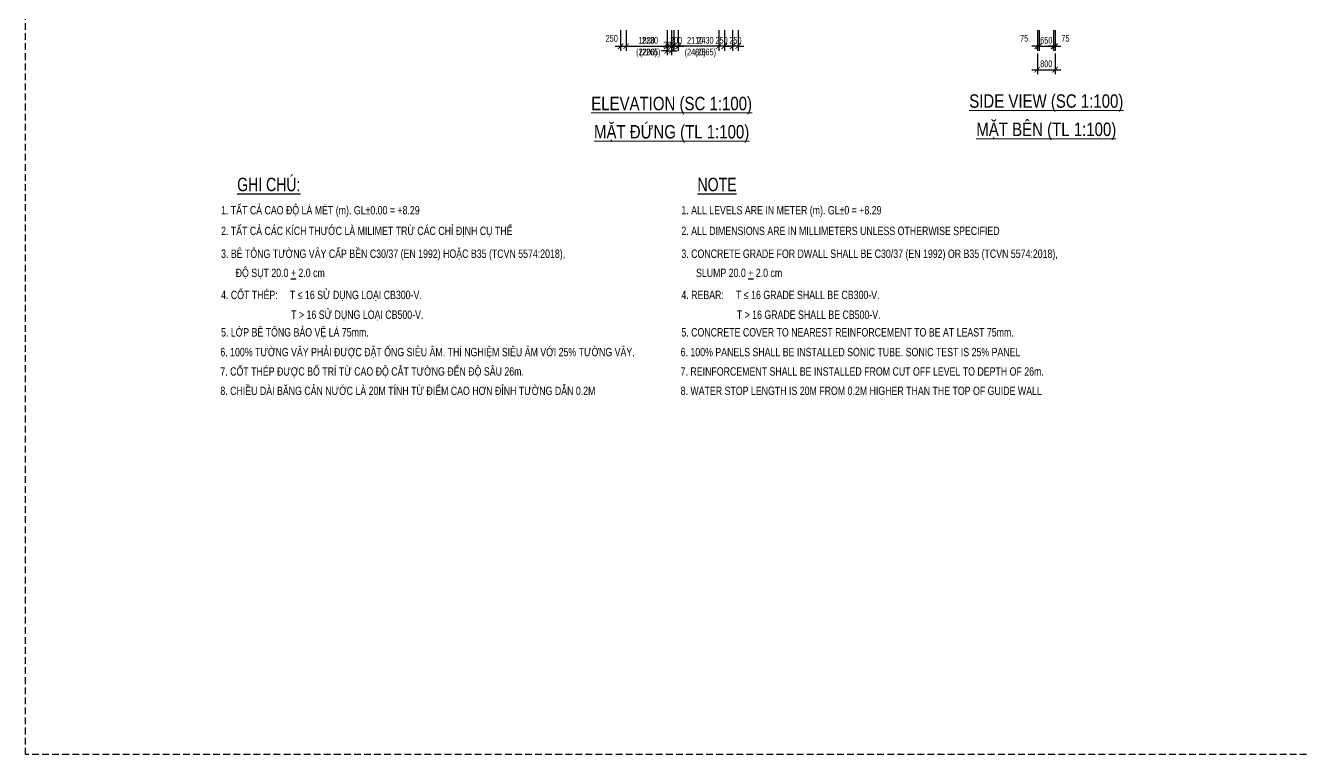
# Model space of a CAD drawing. Header units: millimetres. Extents: x 2611025 to 4139346, y -89870 to 101087.
# Drawn here: x 3456051 to 3513078, y -78018 to -45425 of the extents above; entities that cross this region are included whole.
import ezdxf
from ezdxf.enums import TextEntityAlignment as Align

# ---------------------------------------------------------------- set-up
doc = ezdxf.new("R2010")
doc.units = ezdxf.units.MM
doc.header["$LTSCALE"] = 1200
doc.header["$PDMODE"] = 35
doc.linetypes.add('HIDDEN', pattern=[0.375, 0.25, -0.125])
doc.layers.add('CDC.06.TEXT', color=2, linetype='Continuous')
doc.layers.add('CDC.11.NOTE', color=8, linetype='Continuous')
for name, color, linetype, lineweight in [('K-THUOC', 1, 'Continuous', 18), ('TCHI', 4, 'HIDDEN', 30), ('TEXTVN', 2, 'Continuous', 20)]:
    doc.layers.add(name, color=color, linetype=linetype, lineweight=lineweight)
doc.styles.add('DB_Arial', font='arial.ttf', dxfattribs={"width": 0.8})
doc.styles.add('SMTEXT', font='arial.ttf', dxfattribs={"width": 0.75})
doc.dimstyles.new('BSV1-100', dxfattribs={"dimtxt": 300, "dimasz": 250, "dimexe": 200, "dimexo": 0, "dimgap": 108, "dimtad": 1, "dimdec": 0, "dimdsep": 46, "dimtxsty": 'SMTEXT', "dimblk": 'ARCHTICK', "dimcen": 100, "dimdle": 250, "dimclrd": 256, "dimclre": 256, "dimclrt": 1, "dimadec": 0, "dimazin": 0, "dimtfac": 1, "dimtdec": 0, "dimtix": 1, "dimtmove": 2, "dimatfit": 3, "dimfxl": 720, "dimfxlon": 1, "dimtolj": 1, "dimtzin": 0, "dimarcsym": 0})

# ---------------------------------------------------------------- blocks, each defined once
blk = doc.blocks.new('A$C7e6bd379')
at = {"layer": 'CDC.06.TEXT', "linetype": 'Continuous', "style": 'SMTEXT', "width": 0.75}
for s, p in [('%%UGHI CHÚ:', (0, 480)), ('%%UNOTE', (16471, 480))]:
    blk.add_text(s, height=480, dxfattribs=at).set_placement(p, align=Align.TOP_LEFT)
at = {"layer": 'CDC.06.TEXT', "style": 'SMTEXT', "width": 0.75}
for s, p in [('1. TẤT CẢ CAO ĐỘ LÀ MÉT (m). GL%%P0.00 = +8.29 ', (-576, -831)), ('1. ALL LEVELS ARE IN METER (m). GL%%P0 = +8.29 ', (15895, -831)), ('2. TẤT CẢ CÁC KÍCH THƯỚC LÀ MILIMET TRỪ CÁC CHỈ ĐỊNH CỤ THỂ', (-576, -1570)), ('2. ALL DIMENSIONS ARE IN MILLIMETERS UNLESS OTHERWISE SPECIFIED', (15895, -1570)), ('3. BÊ TÔNG TƯỜNG VÂY CẤP BỀN C30/37 (EN 1992) HOẶC B35 (TCVN 5574:2018),', (-576, -2387)), ('3. CONCRETE GRADE FOR DWALL SHALL BE C30/37 (EN 1992) OR B35 (TCVN 5574:2018),', (15895, -2387)), ('ĐỘ SỤT 20.0 %%U+%%U 2.0 cm', (-53, -3072)), ('SLUMP 20.0 %%U+%%U 2.0 cm', (16418, -3072)), ('4. CỐT THÉP:     T ≤ 16 SỬ DỤNG LOẠI CB300-V.', (-576, -3860)), ('4. REBAR:     T ≤ 16 GRADE SHALL BE CB300-V.', (15895, -3860)), ('                             T > 16 SỬ DỤNG LOẠI CB500-V.', (-601, -4567)), ('                       T > 16 GRADE SHALL BE CB500-V.', (15869, -4567)), ('5. LỚP BÊ TÔNG BẢO VỆ LÀ 75mm.', (-576, -5198)), ('5. CONCRETE COVER TO NEAREST REINFORCEMENT TO BE AT LEAST 75mm.', (15895, -5198)), ('6. 100%%% TƯỜNG VÂY PHẢI ĐƯỢC ĐẶT ỐNG SIÊU ÂM. THÍ NGHIỆM SIÊU ÂM VỚI 25%%% TƯỜNG VÂY.', (-601, -5905)), ('6. 100%%% PANELS SHALL BE INSTALLED SONIC TUBE. SONIC TEST IS 25%%% PANEL ', (15869, -5905)), ('7. CỐT THÉP ĐƯỢC BỐ TRÍ TỪ CAO ĐỘ CẮT TƯỜNG ĐẾN ĐỘ SÂU 26m. ', (-601, -6598)), ('7. REINFORCEMENT SHALL BE INSTALLED FROM CUT OFF LEVEL TO DEPTH OF 26m. ', (15869, -6598)), ('8. CHIỀU DÀI BĂNG CẢN NƯỚC LÀ 20M TÍNH TỪ ĐIỂM CAO HƠN ĐỈNH TƯỜNG DẪN 0.2M', (-601, -7291)), ('8. WATER STOP LENGTH IS 20M FROM 0.2M HIGHER THAN THE TOP OF GUIDE WALL', (15869, -7291))]:
    blk.add_text(s, height=300, dxfattribs=at).set_placement(p)
blk = doc.blocks.new('_ArchTick')
at = {"color": 0, "linetype": 'ByBlock', "const_width": 0.15}
blk.add_lwpolyline([(-0.5, -0.5), (0.5, 0.5)], dxfattribs=at)
blk = doc.blocks.new('*D1119')
at = {"layer": 'Defpoints', "color": 0, "transparency": 16777216}
for p in [(3482668, -45600), (3482918, -45600), (3482918, -46350)]:
    blk.add_point(p, dxfattribs=at)
at = {"layer": 'K-THUOC', "lineweight": -2, "transparency": 16777216}
for p, q in [((3482668, -45630), (3482668, -46550)), ((3482918, -45630), (3482918, -46550)), ((3482418, -46350), (3483168, -46350))]:
    blk.add_line(p, q, dxfattribs=at)
at = {"layer": 'K-THUOC', "lineweight": -2, "transparency": 16777216, "xscale": 250, "yscale": 250, "zscale": 250, "rotation": 180}
blk.add_blockref('_ArchTick', (3482668, -46350), dxfattribs=at)
at = {"layer": 'K-THUOC', "lineweight": -2, "transparency": 16777216, "xscale": 250, "yscale": 250, "zscale": 250}
blk.add_blockref('_ArchTick', (3482918, -46350), dxfattribs=at)
at = {"layer": 'K-THUOC', "color": 1, "transparency": 16777216, "insert": (3482272, -46000), "char_height": 300, "attachment_point": 5, "style": 'SMTEXT'}
blk.add_mtext('\\A1;250', dxfattribs=at)
blk = doc.blocks.new('*D1120')
at = {"layer": 'Defpoints', "color": 0, "transparency": 16777216}
for p in [(3485048, -45000), (3482918, -45600), (3485048, -46350)]:
    blk.add_point(p, dxfattribs=at)
at = {"layer": 'K-THUOC', "lineweight": -2, "transparency": 16777216}
for p, q in [((3482918, -45630), (3482918, -46550)), ((3485048, -45630), (3485048, -46550)), ((3482668, -46350), (3485298, -46350))]:
    blk.add_line(p, q, dxfattribs=at)
at = {"layer": 'K-THUOC', "lineweight": -2, "transparency": 16777216, "xscale": 250, "yscale": 250, "zscale": 250, "rotation": 180}
blk.add_blockref('_ArchTick', (3482918, -46350), dxfattribs=at)
at = {"layer": 'K-THUOC', "lineweight": -2, "transparency": 16777216, "xscale": 250, "yscale": 250, "zscale": 250}
blk.add_blockref('_ArchTick', (3485048, -46350), dxfattribs=at)
at = {"layer": 'K-THUOC', "color": 1, "transparency": 16777216, "char_height": 300, "attachment_point": 5, "style": 'SMTEXT'}
for s, insert in [('\\A1;2130', (3483983, -46089)), ('\\A1;(2265)', (3483983, -46655))]:
    blk.add_mtext(s, dxfattribs=dict(at, insert=insert))
blk = doc.blocks.new('*D1121')
at = {"layer": 'Defpoints', "color": 0, "transparency": 16777216}
for p in [(3485048, -44171), (3485248, -44171), (3485248, -46350)]:
    blk.add_point(p, dxfattribs=at)
at = {"layer": 'K-THUOC', "lineweight": -2, "transparency": 16777216}
for p, q in [((3485048, -45630), (3485048, -46550)), ((3485248, -45630), (3485248, -46550)), ((3485048, -46350), (3484798, -46350)), ((3485048, -46350), (3485248, -46350)), ((3485248, -46350), (3485498, -46350))]:
    blk.add_line(p, q, dxfattribs=at)
at = {"layer": 'K-THUOC', "lineweight": -2, "transparency": 16777216, "xscale": 250, "yscale": 250, "zscale": 250}
blk.add_blockref('_ArchTick', (3485048, -46350), dxfattribs=at)
at = {"layer": 'K-THUOC', "lineweight": -2, "transparency": 16777216, "xscale": 250, "yscale": 250, "zscale": 250, "rotation": 180}
blk.add_blockref('_ArchTick', (3485248, -46350), dxfattribs=at)
at = {"layer": 'K-THUOC', "color": 1, "transparency": 16777216, "insert": (3485148, -46089), "char_height": 300, "attachment_point": 5, "style": 'SMTEXT'}
blk.add_mtext('\\A1;200', dxfattribs=at)
blk = doc.blocks.new('*D1122')
at = {"layer": 'Defpoints', "color": 0, "transparency": 16777216}
for p in [(3487678, -45600), (3487928, -45600), (3487678, -46350)]:
    blk.add_point(p, dxfattribs=at)
at = {"layer": 'K-THUOC', "lineweight": -2, "transparency": 16777216}
for p, q in [((3487678, -45630), (3487678, -46550)), ((3487928, -45630), (3487928, -46550)), ((3487678, -46350), (3487428, -46350)), ((3487928, -46350), (3487678, -46350)), ((3487928, -46350), (3488178, -46350))]:
    blk.add_line(p, q, dxfattribs=at)
at = {"layer": 'K-THUOC', "lineweight": -2, "transparency": 16777216, "xscale": 250, "yscale": 250, "zscale": 250}
blk.add_blockref('_ArchTick', (3487678, -46350), dxfattribs=at)
at = {"layer": 'K-THUOC', "lineweight": -2, "transparency": 16777216, "xscale": 250, "yscale": 250, "zscale": 250, "rotation": 180}
blk.add_blockref('_ArchTick', (3487928, -46350), dxfattribs=at)
at = {"layer": 'K-THUOC', "color": 1, "transparency": 16777216, "insert": (3487803, -46089), "char_height": 300, "attachment_point": 5, "style": 'SMTEXT'}
blk.add_mtext('\\A1;250', dxfattribs=at)
blk = doc.blocks.new('*D1123')
at = {"layer": 'Defpoints', "color": 0, "transparency": 16777216}
for p in [(3485248, -45000), (3487678, -45600), (3485248, -46350)]:
    blk.add_point(p, dxfattribs=at)
at = {"layer": 'K-THUOC', "lineweight": -2, "transparency": 16777216}
for p, q in [((3485248, -45630), (3485248, -46550)), ((3487678, -45630), (3487678, -46550)), ((3487928, -46350), (3484998, -46350))]:
    blk.add_line(p, q, dxfattribs=at)
at = {"layer": 'K-THUOC', "lineweight": -2, "transparency": 16777216, "xscale": 250, "yscale": 250, "zscale": 250, "rotation": 180}
blk.add_blockref('_ArchTick', (3485248, -46350), dxfattribs=at)
at = {"layer": 'K-THUOC', "lineweight": -2, "transparency": 16777216, "xscale": 250, "yscale": 250, "zscale": 250}
blk.add_blockref('_ArchTick', (3487678, -46350), dxfattribs=at)
at = {"layer": 'K-THUOC', "color": 1, "transparency": 16777216, "char_height": 300, "attachment_point": 5, "style": 'SMTEXT'}
for s, insert in [('\\A1;2430', (3486463, -46089)), ('\\A1;(2565)', (3486463, -46655))]:
    blk.add_mtext(s, dxfattribs=dict(at, insert=insert))
blk = doc.blocks.new('*D1124')
at = {"layer": 'Defpoints', "color": 0, "transparency": 16777216}
for p in [(3501308, -45900), (3502108, -45900), (3502108, -47400)]:
    blk.add_point(p, dxfattribs=at)
at = {"layer": 'K-THUOC', "lineweight": -2, "transparency": 16777216}
for p, q in [((3501308, -46680), (3501308, -47600)), ((3502108, -46680), (3502108, -47600)), ((3501058, -47400), (3502358, -47400))]:
    blk.add_line(p, q, dxfattribs=at)
at = {"layer": 'K-THUOC', "lineweight": -2, "transparency": 16777216, "xscale": 250, "yscale": 250, "zscale": 250, "rotation": 180}
blk.add_blockref('_ArchTick', (3501308, -47400), dxfattribs=at)
at = {"layer": 'K-THUOC', "lineweight": -2, "transparency": 16777216, "xscale": 250, "yscale": 250, "zscale": 250}
blk.add_blockref('_ArchTick', (3502108, -47400), dxfattribs=at)
at = {"layer": 'K-THUOC', "color": 1, "transparency": 16777216, "insert": (3501708, -47139), "char_height": 300, "attachment_point": 5, "style": 'SMTEXT'}
blk.add_mtext('\\A1;800', dxfattribs=at)
blk = doc.blocks.new('*D1125')
at = {"layer": 'Defpoints', "color": 0, "transparency": 16777216}
for p in [(3501308, -45600), (3501383, -45600), (3501383, -46350)]:
    blk.add_point(p, dxfattribs=at)
at = {"layer": 'K-THUOC', "lineweight": -2, "transparency": 16777216}
for p, q in [((3501308, -45630), (3501308, -46550)), ((3501383, -45630), (3501383, -46550)), ((3501308, -46350), (3501058, -46350)), ((3501308, -46350), (3501383, -46350)), ((3501383, -46350), (3501633, -46350))]:
    blk.add_line(p, q, dxfattribs=at)
at = {"layer": 'K-THUOC', "lineweight": -2, "transparency": 16777216, "xscale": 250, "yscale": 250, "zscale": 250}
blk.add_blockref('_ArchTick', (3501308, -46350), dxfattribs=at)
at = {"layer": 'K-THUOC', "lineweight": -2, "transparency": 16777216, "xscale": 250, "yscale": 250, "zscale": 250, "rotation": 180}
blk.add_blockref('_ArchTick', (3501383, -46350), dxfattribs=at)
at = {"layer": 'K-THUOC', "color": 1, "transparency": 16777216, "insert": (3500717, -46000), "char_height": 300, "attachment_point": 5, "style": 'SMTEXT'}
blk.add_mtext('\\A1;75', dxfattribs=at)
blk = doc.blocks.new('*D1126')
at = {"layer": 'Defpoints', "color": 0, "transparency": 16777216}
for p in [(3501383, -45600), (3502033, -45600), (3502033, -46350)]:
    blk.add_point(p, dxfattribs=at)
at = {"layer": 'K-THUOC', "lineweight": -2, "transparency": 16777216}
for p, q in [((3501383, -45630), (3501383, -46550)), ((3502033, -45630), (3502033, -46550)), ((3501383, -46350), (3501133, -46350)), ((3501383, -46350), (3502033, -46350)), ((3502033, -46350), (3502283, -46350))]:
    blk.add_line(p, q, dxfattribs=at)
at = {"layer": 'K-THUOC', "lineweight": -2, "transparency": 16777216, "xscale": 250, "yscale": 250, "zscale": 250}
blk.add_blockref('_ArchTick', (3501383, -46350), dxfattribs=at)
at = {"layer": 'K-THUOC', "lineweight": -2, "transparency": 16777216, "xscale": 250, "yscale": 250, "zscale": 250, "rotation": 180}
blk.add_blockref('_ArchTick', (3502033, -46350), dxfattribs=at)
at = {"layer": 'K-THUOC', "color": 1, "transparency": 16777216, "insert": (3501708, -46089), "char_height": 300, "attachment_point": 5, "style": 'SMTEXT'}
blk.add_mtext('\\A1;650', dxfattribs=at)
blk = doc.blocks.new('*D1127')
at = {"layer": 'Defpoints', "color": 0, "transparency": 16777216}
for p in [(3502033, -45600), (3502108, -45600), (3502108, -46350)]:
    blk.add_point(p, dxfattribs=at)
at = {"layer": 'K-THUOC', "lineweight": -2, "transparency": 16777216}
for p, q in [((3502033, -45630), (3502033, -46550)), ((3502108, -45630), (3502108, -46550)), ((3502033, -46350), (3501783, -46350)), ((3502033, -46350), (3502108, -46350)), ((3502108, -46350), (3502358, -46350))]:
    blk.add_line(p, q, dxfattribs=at)
at = {"layer": 'K-THUOC', "lineweight": -2, "transparency": 16777216, "xscale": 250, "yscale": 250, "zscale": 250}
blk.add_blockref('_ArchTick', (3502033, -46350), dxfattribs=at)
at = {"layer": 'K-THUOC', "lineweight": -2, "transparency": 16777216, "xscale": 250, "yscale": 250, "zscale": 250, "rotation": 180}
blk.add_blockref('_ArchTick', (3502108, -46350), dxfattribs=at)
at = {"layer": 'K-THUOC', "color": 1, "transparency": 16777216, "insert": (3502563, -46000), "char_height": 300, "attachment_point": 5, "style": 'SMTEXT'}
blk.add_mtext('\\A1;75', dxfattribs=at)
blk = doc.blocks.new('*D1135')
at = {"layer": 'Defpoints', "color": 0, "transparency": 16777216}
for p in [(3482668, -45600), (3482918, -45600), (3482918, -46350)]:
    blk.add_point(p, dxfattribs=at)
at = {"layer": 'K-THUOC', "lineweight": -2, "transparency": 16777216}
for p, q in [((3482668, -45630), (3482668, -46550)), ((3482918, -45630), (3482918, -46550)), ((3482418, -46350), (3483168, -46350))]:
    blk.add_line(p, q, dxfattribs=at)
at = {"layer": 'K-THUOC', "lineweight": -2, "transparency": 16777216, "xscale": 250, "yscale": 250, "zscale": 250, "rotation": 180}
blk.add_blockref('_ArchTick', (3482668, -46350), dxfattribs=at)
at = {"layer": 'K-THUOC', "lineweight": -2, "transparency": 16777216, "xscale": 250, "yscale": 250, "zscale": 250}
blk.add_blockref('_ArchTick', (3482918, -46350), dxfattribs=at)
at = {"layer": 'K-THUOC', "color": 1, "transparency": 16777216, "insert": (3482272, -46000), "char_height": 300, "attachment_point": 5, "style": 'SMTEXT'}
blk.add_mtext('\\A1;250', dxfattribs=at)
blk = doc.blocks.new('*D1136')
at = {"layer": 'Defpoints', "color": 0, "transparency": 16777216}
for p in [(3484748, -44800), (3482918, -45600), (3484748, -46350)]:
    blk.add_point(p, dxfattribs=at)
at = {"layer": 'K-THUOC', "lineweight": -2, "transparency": 16777216}
for p, q in [((3482918, -45630), (3482918, -46550)), ((3484748, -45630), (3484748, -46550)), ((3482668, -46350), (3484998, -46350))]:
    blk.add_line(p, q, dxfattribs=at)
at = {"layer": 'K-THUOC', "lineweight": -2, "transparency": 16777216, "xscale": 250, "yscale": 250, "zscale": 250, "rotation": 180}
blk.add_blockref('_ArchTick', (3482918, -46350), dxfattribs=at)
at = {"layer": 'K-THUOC', "lineweight": -2, "transparency": 16777216, "xscale": 250, "yscale": 250, "zscale": 250}
blk.add_blockref('_ArchTick', (3484748, -46350), dxfattribs=at)
at = {"layer": 'K-THUOC', "color": 1, "transparency": 16777216, "char_height": 300, "attachment_point": 5, "style": 'SMTEXT'}
for s, insert in [('\\A1;1830', (3483833, -46089)), ('\\A1;(2200)', (3483833, -46655))]:
    blk.add_mtext(s, dxfattribs=dict(at, insert=insert))
blk = doc.blocks.new('*D1178')
at = {"layer": 'Defpoints', "color": 0, "transparency": 16777216}
for p in [(3484748, -44379), (3484948, -44379), (3484948, -46557)]:
    blk.add_point(p, dxfattribs=at)
at = {"layer": 'K-THUOC', "lineweight": -2, "transparency": 16777216}
for p, q in [((3484748, -45837), (3484748, -46757)), ((3484948, -45837), (3484948, -46757)), ((3484748, -46557), (3484498, -46557)), ((3484748, -46557), (3484948, -46557)), ((3484948, -46557), (3485198, -46557))]:
    blk.add_line(p, q, dxfattribs=at)
at = {"layer": 'K-THUOC', "lineweight": -2, "transparency": 16777216, "xscale": 250, "yscale": 250, "zscale": 250}
blk.add_blockref('_ArchTick', (3484748, -46557), dxfattribs=at)
at = {"layer": 'K-THUOC', "lineweight": -2, "transparency": 16777216, "xscale": 250, "yscale": 250, "zscale": 250, "rotation": 180}
blk.add_blockref('_ArchTick', (3484948, -46557), dxfattribs=at)
at = {"layer": 'K-THUOC', "color": 1, "transparency": 16777216, "insert": (3484848, -46296), "char_height": 300, "attachment_point": 5, "style": 'SMTEXT'}
blk.add_mtext('\\A1;200', dxfattribs=at)
blk = doc.blocks.new('*D1137')
at = {"layer": 'Defpoints', "color": 0, "transparency": 16777216}
for p in [(3487058, -45600), (3487308, -45600), (3487058, -46350)]:
    blk.add_point(p, dxfattribs=at)
at = {"layer": 'K-THUOC', "lineweight": -2, "transparency": 16777216}
for p, q in [((3487058, -45630), (3487058, -46550)), ((3487308, -45630), (3487308, -46550)), ((3487058, -46350), (3486808, -46350)), ((3487308, -46350), (3487058, -46350)), ((3487308, -46350), (3487558, -46350))]:
    blk.add_line(p, q, dxfattribs=at)
at = {"layer": 'K-THUOC', "lineweight": -2, "transparency": 16777216, "xscale": 250, "yscale": 250, "zscale": 250}
blk.add_blockref('_ArchTick', (3487058, -46350), dxfattribs=at)
at = {"layer": 'K-THUOC', "lineweight": -2, "transparency": 16777216, "xscale": 250, "yscale": 250, "zscale": 250, "rotation": 180}
blk.add_blockref('_ArchTick', (3487308, -46350), dxfattribs=at)
at = {"layer": 'K-THUOC', "color": 1, "transparency": 16777216, "insert": (3487183, -46089), "char_height": 300, "attachment_point": 5, "style": 'SMTEXT'}
blk.add_mtext('\\A1;250', dxfattribs=at)
blk = doc.blocks.new('*D1138')
at = {"layer": 'Defpoints', "color": 0, "transparency": 16777216}
for p in [(3484948, -44800), (3487058, -45600), (3484948, -46350)]:
    blk.add_point(p, dxfattribs=at)
at = {"layer": 'K-THUOC', "lineweight": -2, "transparency": 16777216}
for p, q in [((3484948, -45630), (3484948, -46550)), ((3487058, -45630), (3487058, -46550)), ((3487308, -46350), (3484698, -46350))]:
    blk.add_line(p, q, dxfattribs=at)
at = {"layer": 'K-THUOC', "lineweight": -2, "transparency": 16777216, "xscale": 250, "yscale": 250, "zscale": 250, "rotation": 180}
blk.add_blockref('_ArchTick', (3484948, -46350), dxfattribs=at)
at = {"layer": 'K-THUOC', "lineweight": -2, "transparency": 16777216, "xscale": 250, "yscale": 250, "zscale": 250}
blk.add_blockref('_ArchTick', (3487058, -46350), dxfattribs=at)
at = {"layer": 'K-THUOC', "color": 1, "transparency": 16777216, "char_height": 300, "attachment_point": 5, "style": 'SMTEXT'}
for s, insert in [('\\A1;2110', (3486003, -46089)), ('\\A1;(2480)', (3486003, -46655))]:
    blk.add_mtext(s, dxfattribs=dict(at, insert=insert))

msp = doc.modelspace()

# ---------------------------------------------------------------- linework, layer by layer
at = {"layer": 'TCHI'}
msp.add_lwpolyline([(3456051.5, 17806.3), (3677598.4, 17806.3), (3677598.4, -78017.7), (3456051.5, -78017.7)], close=True, dxfattribs=at)

# ---------------------------------------------------------------- block references
at = {"layer": 'CDC.11.NOTE', "xscale": 1.25, "yscale": 1.25, "zscale": 1.25}
msp.add_blockref('A$C7e6bd379', (3465518.9, -52832), dxfattribs=at)

# ---------------------------------------------------------------- texts
at = {"layer": 'TEXTVN', "style": 'DB_Arial', "width": 0.8}
for s, p in [('%%USIDE VIEW (SC 1:100)', (3501708, -48875.9)), ('%%UELEVATION (SC 1:100)', (3484950.2, -48987)), ('%%UMẶT BÊN (TL 1:100)', (3501708, -50075.9)), ('%%UMẶT ĐỨNG (TL 1:100)', (3484950.2, -50187))]:
    msp.add_text(s, height=600, dxfattribs=at).set_placement(p, align=Align.MIDDLE)

# ---------------------------------------------------------------- dimensions: what is measured, and where the dimension line sits
at = {"layer": 'K-THUOC'}
for base, p1, p2, picture, middle in [((3484948.4, -46557.1), (3484748.4, -44378.5), (3484948.4, -44378.5), '*D1178', (3484848.4, -46296)), ((3485248.4, -46350), (3485048.4, -44171.4), (3485248.4, -44171.4), '*D1121', (3485148.4, -46088.8)), ((3502033, -46350), (3501383, -45600), (3502033, -45600), '*D1126', (3501708, -46088.8)), ((3502108, -47400), (3501308, -45900), (3502108, -45900), '*D1124', (3501708, -47138.8))]:
    dim = msp.add_linear_dim(base=base, p1=p1, p2=p2, dimstyle='BSV1-100', dxfattribs=at)
    dim.commit()
    dim.dimension.update_dxf_attribs({"geometry": picture, "text_midpoint": middle})
for base, p2, text, picture, middle in [((3484748.4, -46350), (3484748.4, -44800), '<>\\X(2200)', '*D1136', (3483833.4, -46350)), ((3485048.4, -46350), (3485048.4, -45000), '<>\\X(2265)', '*D1120', (3483983.4, -46350))]:
    dim = msp.add_linear_dim(base=base, p1=(3482918.4, -45600), p2=p2, text=text, dimstyle='BSV1-100', dxfattribs=at)
    dim.commit()
    dim.dimension.update_dxf_attribs({"geometry": picture, "text_midpoint": middle})
for base, p1, p2, text, picture, middle in [((3484948.4, -46350), (3487058.4, -45600), (3484948.4, -44800), '<>\\X(2480)', '*D1138', (3486003.4, -46350)), ((3485248.4, -46350), (3487678.4, -45600), (3485248.4, -45000), '<>\\X(2565)', '*D1123', (3486463.4, -46350))]:
    dim = msp.add_linear_dim(base=base, p1=p1, p2=p2, angle=180, text=text, dimstyle='BSV1-100', dxfattribs=at)
    dim.commit()
    dim.dimension.update_dxf_attribs({"geometry": picture, "text_midpoint": middle})
for base, p1, p2, picture, middle in [((3482918.4, -46350), (3482668.4, -45600), (3482918.4, -45600), '*D1119', (3482272.5, -46000)), ((3482918.4, -46350), (3482668.4, -45600), (3482918.4, -45600), '*D1135', (3482272.5, -46000)), ((3501383, -46350), (3501308, -45600), (3501383, -45600), '*D1125', (3500716.7, -46000)), ((3502108, -46350), (3502033, -45600), (3502108, -45600), '*D1127', (3502563.3, -46000))]:
    dim = msp.add_linear_dim(base=base, p1=p1, p2=p2, dimstyle='BSV1-100', dxfattribs=at)
    dim.commit()
    dim.dimension.update_dxf_attribs({"geometry": picture, "text_midpoint": middle, "dimtype": 160})
for base, p1, p2, picture, middle in [((3487058.4, -46350), (3487308.4, -45600), (3487058.4, -45600), '*D1137', (3487183.4, -46088.8)), ((3487678.4, -46350), (3487928.4, -45600), (3487678.4, -45600), '*D1122', (3487803.4, -46088.8))]:
    dim = msp.add_linear_dim(base=base, p1=p1, p2=p2, angle=180, dimstyle='BSV1-100', dxfattribs=at)
    dim.commit()
    dim.dimension.update_dxf_attribs({"geometry": picture, "text_midpoint": middle})

doc.saveas('drawing.dxf')
